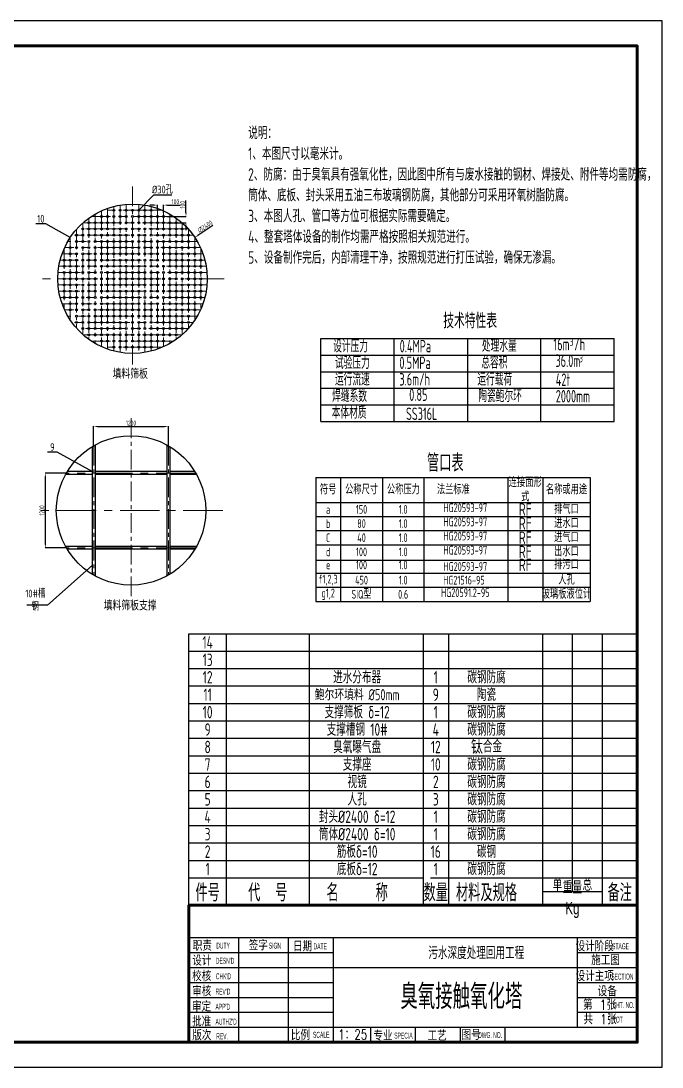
# Model space of a CAD drawing. Header units: millimetres. Extents: x -698490 to -638799, y 1500932 to 3009043.
# Drawn here: x -649098 to -638799, y 1500932 to 1517732 of the extents above; entities that cross this region are included whole.
import ezdxf
from ezdxf.enums import TextEntityAlignment as Align

# ---------------------------------------------------------------- set-up
doc = ezdxf.new("R2010")
doc.units = ezdxf.units.MM
doc.header["$LTSCALE"] = 100
doc.header["$MEASUREMENT"] = 0
doc.linetypes.add('CENTER', pattern=[50.8, 31.75, -6.35, 6.35, -6.35])
doc.layers.get('0').update_dxf_attribs({"linetype": 'CONTINUOUS'})
doc.layers.get('DEFPOINTS').update_dxf_attribs({"linetype": 'CONTINUOUS'})
for name, color, linetype in [('025', 1, 'CONTINUOUS'), ('柱', 2, 'CONTINUOUS'), ('标高', 2, 'CONTINUOUS')]:
    doc.layers.add(name, color=color, linetype=linetype)
for name, color, linetype, lineweight in [('中心线虚线', 1, 'CENTER', 13), ('图框线层', 1, 'CONTINUOUS', 60), ('标注', 3, 'CONTINUOUS', 15), ('设备', 4, 'CONTINUOUS', 25)]:
    doc.layers.add(name, color=color, linetype=linetype, lineweight=lineweight)
doc.styles.add('_HZTXT', font='txt.shx', dxfattribs={"width": 0.8, "bigfont": 'hztxt.shx'})
doc.styles.add('hz', font='simplex', dxfattribs={"width": 0.7, "bigfont": 'hztxt'})
doc.styles.add('SEDIN', font='SEDIN1.SHX', dxfattribs={"width": 0.67, "bigfont": 'SEDIN.SHX'})
doc.styles.get("Standard").update_dxf_attribs({"font": 'tssdeng.shx', "width": 0.7, "bigfont": 'hztxt.shx'})
doc.styles.add('图签字', font='txt.shx', dxfattribs={"width": 0.75, "bigfont": 'hztxt.shx'})
doc.styles.add('图纸标注', font='tssdeng.shx', dxfattribs={"width": 0.7, "height": 300, "bigfont": 'hztxt.shx'})
doc.styles.add('尺寸标注', font='Tssdeng.shx', dxfattribs={"width": 0.7, "bigfont": 'hztxt.shx'})
doc.styles.add('工程字', font='gbenor.shx', dxfattribs={"height": 8, "bigfont": 'gbcbig.shx'})
doc.dimstyles.new('ISO-100', dxfattribs={"dimtxt": 80, "dimasz": 60, "dimexe": 5, "dimexo": 5, "dimgap": 15, "dimtad": 1, "dimdec": 0, "dimzin": 0, "dimdsep": 46, "dimtxsty": 'Standard', "dimcen": 0, "dimadec": 0, "dimazin": 0, "dimtfac": 1, "dimtdec": 0, "dimtofl": 0, "dimtmove": 0, "dimatfit": 3, "dimfxl": 0, "dimtolj": 1, "dimtzin": 0, "dimarcsym": 0})

# ---------------------------------------------------------------- blocks, each defined once
blk = doc.blocks.new('*D82')
at = {"layer": 'DEFPOINTS', "color": 0}
for p in [(-646730, 1511218), (-647930, 1510910), (-646730, 1510910)]:
    blk.add_point(p, dxfattribs=at)
at = {"layer": '标注', "color": 0, "lineweight": -2, "ltscale": 0.5}
for p, q in [((-647930, 1510915), (-647930, 1511223)), ((-647870, 1511218), (-646790, 1511218)), ((-646730, 1510915), (-646730, 1511223))]:
    blk.add_line(p, q, dxfattribs=at)
at = {"layer": '标注', "color": 0}
for points in [[(-647870, 1511228), (-647870, 1511208), (-647930, 1511218)], [(-646790, 1511208), (-646790, 1511228), (-646730, 1511218)]]:
    blk.add_solid(points, dxfattribs=at)
at = {"layer": '标注', "color": 0, "ltscale": 0.5, "insert": (-647330, 1511273), "char_height": 80, "attachment_point": 5}
blk.add_mtext('\\A1;1200', dxfattribs=at)
blk = doc.blocks.new('*D83')
at = {"layer": 'DEFPOINTS', "color": 0}
for p in [(-648706, 1510470), (-648369, 1510470), (-648369, 1509270)]:
    blk.add_point(p, dxfattribs=at)
at = {"layer": '标注', "color": 0, "lineweight": -2, "ltscale": 0.5}
for p, q in [((-648374, 1510470), (-648711, 1510470)), ((-648706, 1509330), (-648706, 1510410)), ((-648374, 1509270), (-648711, 1509270))]:
    blk.add_line(p, q, dxfattribs=at)
at = {"layer": '标注', "color": 0}
for points in [[(-648696, 1510410), (-648716, 1510410), (-648706, 1510470)], [(-648716, 1509330), (-648696, 1509330), (-648706, 1509270)]]:
    blk.add_solid(points, dxfattribs=at)
at = {"layer": '标注', "color": 0, "ltscale": 0.5, "insert": (-648761, 1509870), "char_height": 80, "attachment_point": 5, "rotation": 90}
blk.add_mtext('\\A1;1200', dxfattribs=at)
blk = doc.blocks.new('*D84')
at = {"layer": 'DEFPOINTS', "color": 0}
for p in [(-646306, 1514255), (-648306, 1512928)]:
    blk.add_point(p, dxfattribs=at)
at = {"layer": '标注', "color": 0, "lineweight": -2, "ltscale": 0.5}
blk.add_line((-646014, 1514448), (-646256, 1514288), dxfattribs=at)
at = {"layer": '标注', "color": 0}
blk.add_solid([(-646261, 1514296), (-646250, 1514279), (-646306, 1514255)], dxfattribs=at)
at = {"layer": '标注', "color": 0, "ltscale": 0.5, "insert": (-646140, 1514430), "char_height": 80, "attachment_point": 5, "rotation": 33.5573}
blk.add_mtext('\\A1;∅2400', dxfattribs=at)
blk = doc.blocks.new('*D106')
at = {"layer": 'DEFPOINTS', "color": 0}
for p in [(-646906, 1514691), (-646806, 1514774), (-646806, 1514650)]:
    blk.add_point(p, dxfattribs=at)
at = {"layer": '标注', "color": 0, "lineweight": -2, "ltscale": 0.5}
for p, q in [((-646966, 1514774), (-647026, 1514774)), ((-646906, 1514696), (-646906, 1514779)), ((-646806, 1514655), (-646806, 1514779)), ((-646746, 1514774), (-646548, 1514774))]:
    blk.add_line(p, q, dxfattribs=at)
at = {"layer": '标注', "color": 0}
for points in [[(-646966, 1514764), (-646966, 1514784), (-646906, 1514774)], [(-646746, 1514784), (-646746, 1514764), (-646806, 1514774)]]:
    blk.add_solid(points, dxfattribs=at)
at = {"layer": '标注', "color": 0, "ltscale": 0.5, "insert": (-646617, 1514829), "char_height": 80, "attachment_point": 5}
blk.add_mtext('\\A1;100', dxfattribs=at)
blk = doc.blocks.new('*D107')
at = {"layer": 'DEFPOINTS', "color": 0}
for p in [(-646762, 1514591), (-646762, 1514491), (-646447, 1514491)]:
    blk.add_point(p, dxfattribs=at)
at = {"layer": '标注', "color": 0, "lineweight": -2, "ltscale": 0.5}
for p, q in [((-646447, 1514651), (-646447, 1514849)), ((-646757, 1514591), (-646442, 1514591)), ((-646757, 1514491), (-646442, 1514491)), ((-646447, 1514431), (-646447, 1514371))]:
    blk.add_line(p, q, dxfattribs=at)
at = {"layer": '标注', "color": 0}
for points in [[(-646457, 1514651), (-646437, 1514651), (-646447, 1514591)], [(-646437, 1514431), (-646457, 1514431), (-646447, 1514491)]]:
    blk.add_solid(points, dxfattribs=at)
at = {"layer": '标注', "color": 0, "ltscale": 0.5, "insert": (-646502, 1514780), "char_height": 80, "attachment_point": 5, "rotation": 90}
blk.add_mtext('\\A1;100', dxfattribs=at)

msp = doc.modelspace()

# ---------------------------------------------------------------- linework, layer by layer
for p, q in [((-647205.9, 1514691.2), (-646967.5, 1514935.4)), ((-648305.9, 1514254.5), (-648699.8, 1514474.7)), ((-647952.8, 1510493.5), (-648515.3, 1510807.7)), ((-647952.8, 1508984.3), (-648669.1, 1508351)), ((-646399.2, 1503011.8), (-639199.2, 1503011.8)), ((-645599.3, 1501331.8), (-645599.3, 1503011.8)), ((-644799.3, 1501331.8), (-644799.3, 1503011.8)), ((-644079.2, 1501331.8), (-644079.2, 1503011.8)), ((-640159.2, 1501571.8), (-640159.2, 1503011.8)), ((-646399.2, 1502771.8), (-644079.2, 1502771.8)), ((-640159.2, 1502771.8), (-639199.2, 1502771.8)), ((-646399.2, 1502531.8), (-644079.2, 1502531.8)), ((-644079.2, 1502531.8), (-639199.2, 1502531.8)), ((-646399.2, 1502291.8), (-644079.2, 1502291.8)), ((-640159.2, 1502291.8), (-639199.2, 1502291.8)), ((-646399.2, 1502051.8), (-644079.2, 1502051.8)), ((-640159.2, 1502051.8), (-639199.2, 1502051.8)), ((-646399.2, 1501811.8), (-644079.2, 1501811.8)), ((-640159.2, 1501811.8), (-639199.2, 1501811.8)), ((-646399.2, 1501571.8), (-639199.2, 1501571.8)), ((-643479.2, 1501331.8), (-643479.2, 1501571.8)), ((-642759.2, 1501331.8), (-642759.2, 1501571.8)), ((-641319.2, 1501331.8), (-641319.2, 1501571.8))]:
    msp.add_line(p, q)
at = {"color": 1}
for p, q in [((-646674.2, 1514935.4), (-646967.5, 1514935.4)), ((-648699.8, 1514474.7), (-648857.6, 1514474.7)), ((-648515.3, 1510807.7), (-648673.1, 1510807.7)), ((-648669.1, 1508351), (-649001, 1508351))]:
    msp.add_line(p, q, dxfattribs=at)
at = {"color": 4, "lineweight": 30}
for p, q in [((-644279.4, 1511299.6), (-644279.4, 1512630.1)), ((-644279.4, 1512630.1), (-639569.7, 1512630.1)), ((-639569.7, 1511299.6), (-639569.7, 1512630.1)), ((-644279.4, 1511299.6), (-639569.7, 1511299.6)), ((-644363.5, 1510400.9), (-644363.5, 1508410.5)), ((-644363.5, 1510400.9), (-639953.8, 1510400.9)), ((-639953.8, 1510400.9), (-639953.8, 1508410.5)), ((-644363.5, 1508410.5), (-639953.8, 1508410.5)), ((-646399.2, 1507891.8), (-639199.2, 1507891.8)), ((-646399.2, 1507611.8), (-646399.2, 1507891.8)), ((-646399.2, 1507331.8), (-646399.2, 1507611.8)), ((-646399.2, 1507051.8), (-646399.2, 1507331.8)), ((-646399.2, 1506771.8), (-646399.2, 1507051.8)), ((-646399.2, 1506491.8), (-646399.2, 1506771.8)), ((-646399.2, 1506211.8), (-646399.2, 1506491.8)), ((-646399.2, 1505931.8), (-646399.2, 1506211.8)), ((-646399.2, 1505651.8), (-646399.2, 1505931.8)), ((-646399.2, 1505371.8), (-646399.2, 1505651.8)), ((-646399.2, 1505091.8), (-646399.2, 1505371.8)), ((-646399.2, 1504811.8), (-646399.2, 1505091.8)), ((-646399.2, 1504531.8), (-646399.2, 1504811.8)), ((-646399.2, 1504251.8), (-646399.2, 1504531.8)), ((-646399.2, 1503971.8), (-646399.2, 1504251.8)), ((-646399.2, 1503531.8), (-646399.2, 1503971.8))]:
    msp.add_line(p, q, dxfattribs=at)
at = {"linetype": 'Continuous'}
for p, q in [((-643963.5, 1510400.9), (-643963.5, 1508410.5)), ((-643290.8, 1510400.9), (-643290.8, 1508410.5)), ((-642625.6, 1510400.9), (-642625.6, 1508410.5)), ((-641279, 1510400.9), (-641279, 1508410.5)), ((-640716.5, 1510400.9), (-640716.5, 1508637.7)), ((-640716.5, 1510400.9), (-640716.5, 1508410.5)), ((-644363.5, 1510000.9), (-639953.8, 1510000.9)), ((-644363.5, 1509773.7), (-639953.8, 1509773.7)), ((-644363.5, 1509546.5), (-639953.8, 1509546.5)), ((-644363.5, 1509319.3), (-639953.8, 1509319.3)), ((-644363.5, 1509074.3), (-639953.8, 1509074.3)), ((-644363.5, 1508864.9), (-639953.8, 1508864.9)), ((-644363.5, 1508637.7), (-639953.8, 1508637.7)), ((-645799.2, 1507891.8), (-645799.2, 1503531.8)), ((-644467.3, 1507891.8), (-644467.3, 1503531.8)), ((-642638.6, 1507891.8), (-642638.6, 1503531.8)), ((-642230.2, 1507891.8), (-642230.2, 1503531.8)), ((-640719.2, 1507891.8), (-640719.2, 1503531.8)), ((-640239.2, 1503751.8), (-640239.2, 1507891.8)), ((-639759.2, 1507891.8), (-639759.2, 1503531.8)), ((-646399.2, 1507611.8), (-639199.2, 1507611.8)), ((-646399.2, 1507331.8), (-639199.2, 1507331.8)), ((-646399.2, 1507051.8), (-639199.2, 1507051.8)), ((-646399.2, 1506771.8), (-639199.2, 1506771.8)), ((-646399.2, 1506491.8), (-639199.2, 1506491.8)), ((-646399.2, 1506211.8), (-639199.2, 1506211.8)), ((-646399.2, 1505931.8), (-639199.2, 1505931.8)), ((-646399.2, 1505651.8), (-639199.2, 1505651.8)), ((-646399.2, 1505371.8), (-639199.2, 1505371.8)), ((-646399.2, 1505091.8), (-639199.2, 1505091.8)), ((-646399.2, 1504811.8), (-639199.2, 1504811.8)), ((-646399.2, 1504531.8), (-639199.2, 1504531.8)), ((-646399.2, 1504251.8), (-639199.2, 1504251.8)), ((-642638.6, 1504251.8), (-642230.2, 1504251.8)), ((-646399.2, 1503971.8), (-645799.2, 1503971.8)), ((-645799.2, 1503971.8), (-644399.2, 1503971.8)), ((-644399.2, 1503971.8), (-642638.6, 1503971.8)), ((-642519.2, 1503971.8), (-640719.2, 1503971.8)), ((-640719.2, 1503971.8), (-640239.2, 1503971.8)), ((-640239.2, 1503971.8), (-639759.2, 1503971.8)), ((-639759.2, 1503971.8), (-639199.2, 1503971.8)), ((-640719.2, 1503751.8), (-639759.2, 1503751.8))]:
    msp.add_line(p, q, dxfattribs=at)
msp.add_lwpolyline([(-662559.2, 1500931.8), (-638799.2, 1500931.8), (-638799.2, 1517731.8), (-662559.2, 1517731.8)], close=True)
at = {"layer": '025', "color": 7}
for p, q in [((-643101.9, 1511299.6), (-643101.9, 1512630.1)), ((-641924.5, 1512630.1), (-641924.5, 1511299.6)), ((-640747.1, 1511299.6), (-640747.1, 1512630.1)), ((-644279.4, 1512364), (-639569.7, 1512364)), ((-644279.4, 1512097.9), (-639569.7, 1512097.9)), ((-644279.4, 1511831.8), (-639569.7, 1511831.8)), ((-644279.4, 1511565.7), (-639569.7, 1511565.7))]:
    msp.add_line(p, q, dxfattribs=at)
at = {"layer": '中心线虚线', "ltscale": 0.1}
for p, q in [((-647305.9, 1515072.2), (-647305.9, 1512140.5)), ((-647705.9, 1514722.6), (-647705.9, 1512459.8)), ((-647605.9, 1514753.1), (-647605.9, 1512429.3)), ((-647505.9, 1514774.4), (-647505.9, 1512408)), ((-647405.9, 1514787), (-647405.9, 1512395.4)), ((-647205.9, 1514787), (-647205.9, 1512395.4)), ((-647105.9, 1514774.4), (-647105.9, 1512408)), ((-647005.9, 1514753.1), (-647005.9, 1512429.3)), ((-646905.9, 1514722.6), (-646905.9, 1512459.8)), ((-648005.9, 1514565.9), (-648005.9, 1512616.5)), ((-647905.9, 1514630.4), (-647905.9, 1512552)), ((-647805.9, 1514682.1), (-647805.9, 1512500.3)), ((-646805.9, 1514682.1), (-646805.9, 1512500.3)), ((-646705.9, 1514630.4), (-646705.9, 1512552)), ((-646605.9, 1514565.9), (-646605.9, 1512616.5)), ((-648205.9, 1514384.9), (-648205.9, 1512797.5)), ((-648105.9, 1514485.6), (-648105.9, 1512696.8)), ((-646505.9, 1514485.6), (-646505.9, 1512696.8)), ((-646405.9, 1514384.9), (-646405.9, 1512797.5)), ((-648305.9, 1514254.5), (-648305.9, 1512927.9)), ((-646305.9, 1514254.5), (-646305.9, 1512927.9)), ((-648405.9, 1514070.8), (-648405.9, 1513111.6)), ((-646205.9, 1514070.8), (-646205.9, 1513111.6)), ((-647329.8, 1511351.4), (-647329.8, 1508419.8)), ((-647929.8, 1510909.7), (-647929.8, 1508831.2)), ((-646729.8, 1510909.7), (-646729.8, 1508831.2))]:
    msp.add_line(p, q, dxfattribs=at)
at = {"layer": '中心线虚线', "ltscale": 0.2}
for p, q in [((-646826.3, 1514691.2), (-647785.4, 1514691.2)), ((-646642.5, 1514591.2), (-647969.2, 1514591.2)), ((-646411.4, 1514391.2), (-648200.3, 1514391.2)), ((-646512.1, 1514491.2), (-648099.6, 1514491.2)), ((-646266.6, 1514191.2), (-648345.1, 1514191.2)), ((-646331.2, 1514291.2), (-648280.5, 1514291.2)), ((-646215, 1514091.2), (-648396.7, 1514091.2)), ((-646144, 1513891.2), (-648467.8, 1513891.2)), ((-646174.5, 1513991.2), (-648437.2, 1513991.2)), ((-646110, 1513691.2), (-648501.7, 1513691.2)), ((-646122.6, 1513791.2), (-648489.1, 1513791.2)), ((-645831.5, 1513591.2), (-648822.7, 1513591.2)), ((-646110, 1513491.2), (-648501.7, 1513491.2)), ((-646122.6, 1513391.2), (-648489.1, 1513391.2)), ((-646144, 1513291.2), (-648467.8, 1513291.2)), ((-646174.5, 1513191.2), (-648437.2, 1513191.2)), ((-646215, 1513091.2), (-648396.7, 1513091.2)), ((-646266.6, 1512991.2), (-648345.1, 1512991.2)), ((-646331.2, 1512891.2), (-648280.5, 1512891.2)), ((-646411.4, 1512791.2), (-648200.3, 1512791.2)), ((-646512.1, 1512691.2), (-648099.6, 1512691.2)), ((-646642.5, 1512591.2), (-647969.2, 1512591.2)), ((-646826.3, 1512491.2), (-647785.4, 1512491.2)), ((-646290.6, 1510470.5), (-648369.1, 1510470.5)), ((-645855.5, 1509870.5), (-648846.6, 1509870.5)), ((-646290.6, 1509270.5), (-648369.1, 1509270.5))]:
    msp.add_line(p, q, dxfattribs=at)
at = {"layer": '图框线层'}
msp.add_lwpolyline([(-661559.2, 1501331.8), (-639199.2, 1501331.8), (-639199.2, 1517331.8), (-661559.2, 1517331.8)], close=True, dxfattribs=at)
msp.add_lwpolyline([(-639199.2, 1503531.8), (-639199.2, 1501331.8), (-646399.2, 1501331.8), (-646399.2, 1503531.8), (-639199.2, 1503531.8)], dxfattribs=at)
at = {"layer": '柱'}
msp.add_line((-642039.2, 1501331.8), (-642039.2, 1501571.8), dxfattribs=at)
at = {"layer": '设备'}
for p, q in [((-647952.8, 1510896.1), (-647952.8, 1508844.9)), ((-647906.8, 1510922.7), (-647906.8, 1508818.3)), ((-646752.8, 1510922.7), (-646752.8, 1508818.3)), ((-646706.8, 1510896.1), (-646706.8, 1508844.9)), ((-647952.8, 1510493.5), (-648355.5, 1510493.5)), ((-646752.8, 1510493.5), (-647906.8, 1510493.5)), ((-646304.2, 1510493.5), (-646706.8, 1510493.5)), ((-647952.8, 1510447.5), (-648382, 1510447.5)), ((-646752.8, 1510447.5), (-647906.8, 1510447.5)), ((-646277.7, 1510447.5), (-646706.8, 1510447.5)), ((-647952.8, 1509293.5), (-648382, 1509293.5)), ((-647952.8, 1509247.5), (-648355.5, 1509247.5)), ((-646752.8, 1509293.5), (-647906.8, 1509293.5)), ((-646752.8, 1509247.5), (-647906.8, 1509247.5)), ((-646277.7, 1509293.5), (-646706.8, 1509293.5)), ((-646304.2, 1509247.5), (-646706.8, 1509247.5))]:
    msp.add_line(p, q, dxfattribs=at)
for centre in [(-647305.9, 1513591.2), (-647329.8, 1509870.5)]:
    msp.add_circle(centre, 1200, dxfattribs=at)
at = {"layer": '设备', "ltscale": 0.5}
for centre in [(-647605.9, 1514691.2), (-647505.9, 1514691.2), (-647405.9, 1514691.2), (-647305.9, 1514691.2), (-647205.9, 1514691.2), (-647105.9, 1514691.2), (-647005.9, 1514691.2), (-647805.9, 1514591.2), (-647705.9, 1514591.2), (-647605.9, 1514591.2), (-647505.9, 1514591.2), (-647405.9, 1514591.2), (-647305.9, 1514591.2), (-647205.9, 1514591.2), (-647105.9, 1514591.2), (-647005.9, 1514591.2), (-646905.9, 1514591.2), (-646805.9, 1514591.2), (-648105.9, 1514391.2), (-648005.9, 1514491.2), (-648005.9, 1514391.2), (-647905.9, 1514491.2), (-647905.9, 1514391.2), (-647805.9, 1514491.2), (-647805.9, 1514391.2), (-647705.9, 1514491.2), (-647705.9, 1514391.2), (-647605.9, 1514491.2), (-647605.9, 1514391.2), (-647505.9, 1514491.2), (-647505.9, 1514391.2), (-647405.9, 1514491.2), (-647405.9, 1514391.2), (-647305.9, 1514491.2), (-647305.9, 1514391.2), (-647205.9, 1514491.2), (-647205.9, 1514391.2), (-647105.9, 1514491.2), (-647105.9, 1514391.2), (-647005.9, 1514491.2), (-647005.9, 1514391.2), (-646905.9, 1514491.2), (-646905.9, 1514391.2), (-646805.9, 1514491.2), (-646805.9, 1514391.2), (-646705.9, 1514491.2), (-646705.9, 1514391.2), (-646605.9, 1514491.2), (-646605.9, 1514391.2), (-646505.9, 1514391.2), (-648205.9, 1514291.2), (-648205.9, 1514191.2), (-648105.9, 1514291.2), (-648105.9, 1514191.2), (-648005.9, 1514291.2), (-648005.9, 1514191.2), (-647905.9, 1514291.2), (-647905.9, 1514191.2), (-647805.9, 1514291.2), (-647805.9, 1514191.2), (-647705.9, 1514291.2), (-647705.9, 1514191.2), (-647605.9, 1514291.2), (-647605.9, 1514191.2), (-647505.9, 1514291.2), (-647505.9, 1514191.2), (-647405.9, 1514291.2), (-647405.9, 1514191.2), (-647305.9, 1514291.2), (-647305.9, 1514191.2), (-647205.9, 1514291.2), (-647205.9, 1514191.2), (-647105.9, 1514291.2), (-647105.9, 1514191.2), (-647005.9, 1514291.2), (-647005.9, 1514191.2), (-646905.9, 1514291.2), (-646905.9, 1514191.2), (-646805.9, 1514291.2), (-646805.9, 1514191.2), (-646705.9, 1514291.2), (-646705.9, 1514191.2), (-646605.9, 1514291.2), (-646605.9, 1514191.2), (-646505.9, 1514291.2), (-646505.9, 1514191.2), (-646405.9, 1514291.2), (-646405.9, 1514191.2), (-648305.9, 1514091.2), (-648205.9, 1514091.2), (-648105.9, 1514091.2), (-648005.9, 1514091.2), (-647905.9, 1514091.2), (-647805.9, 1514091.2), (-647705.9, 1514091.2), (-647605.9, 1514091.2), (-647505.9, 1514091.2), (-647405.9, 1514091.2), (-647305.9, 1514091.2), (-647205.9, 1514091.2), (-647105.9, 1514091.2), (-647005.9, 1514091.2), (-646905.9, 1514091.2), (-646805.9, 1514091.2), (-646705.9, 1514091.2), (-646605.9, 1514091.2), (-646505.9, 1514091.2), (-646405.9, 1514091.2), (-646305.9, 1514091.2), (-648405.9, 1513891.2), (-648305.9, 1513991.2), (-648305.9, 1513891.2), (-648205.9, 1513991.2), (-648205.9, 1513891.2), (-648105.9, 1513991.2), (-648105.9, 1513891.2), (-648005.9, 1513991.2), (-648005.9, 1513891.2), (-647905.9, 1513991.2), (-647905.9, 1513891.2), (-647805.9, 1513991.2), (-647805.9, 1513891.2), (-647705.9, 1513991.2), (-647705.9, 1513891.2), (-647605.9, 1513991.2), (-647605.9, 1513891.2), (-647505.9, 1513991.2), (-647505.9, 1513891.2), (-647405.9, 1513991.2), (-647405.9, 1513891.2), (-647305.9, 1513991.2), (-647305.9, 1513891.2), (-647205.9, 1513991.2), (-647205.9, 1513891.2), (-647105.9, 1513991.2), (-647105.9, 1513891.2), (-647005.9, 1513991.2), (-647005.9, 1513891.2), (-646905.9, 1513991.2), (-646905.9, 1513891.2), (-646805.9, 1513991.2), (-646805.9, 1513891.2), (-646705.9, 1513991.2), (-646705.9, 1513891.2), (-646605.9, 1513991.2), (-646605.9, 1513891.2), (-646505.9, 1513991.2), (-646505.9, 1513891.2), (-646405.9, 1513991.2), (-646405.9, 1513891.2), (-646305.9, 1513991.2), (-646305.9, 1513891.2), (-646205.9, 1513891.2), (-648405.9, 1513791.2), (-648405.9, 1513691.2), (-648305.9, 1513791.2), (-648305.9, 1513691.2), (-648205.9, 1513791.2), (-648205.9, 1513691.2), (-648105.9, 1513791.2), (-648105.9, 1513691.2), (-648005.9, 1513791.2), (-648005.9, 1513691.2), (-647905.9, 1513791.2), (-647905.9, 1513691.2), (-647805.9, 1513791.2), (-647805.9, 1513691.2), (-647705.9, 1513791.2), (-647705.9, 1513691.2), (-647605.9, 1513791.2), (-647605.9, 1513691.2), (-647505.9, 1513791.2), (-647505.9, 1513691.2), (-647405.9, 1513791.2), (-647405.9, 1513691.2), (-647305.9, 1513791.2), (-647305.9, 1513691.2), (-647205.9, 1513791.2), (-647205.9, 1513691.2), (-647105.9, 1513791.2), (-647105.9, 1513691.2), (-647005.9, 1513791.2), (-647005.9, 1513691.2), (-646905.9, 1513791.2), (-646905.9, 1513691.2), (-646805.9, 1513791.2), (-646805.9, 1513691.2), (-646705.9, 1513791.2), (-646705.9, 1513691.2), (-646605.9, 1513791.2), (-646605.9, 1513691.2), (-646505.9, 1513791.2), (-646505.9, 1513691.2), (-646405.9, 1513791.2), (-646405.9, 1513691.2), (-646305.9, 1513791.2), (-646305.9, 1513691.2), (-646205.9, 1513791.2), (-646205.9, 1513691.2), (-648405.9, 1513591.2), (-648405.9, 1513591.2), (-648305.9, 1513591.2), (-648305.9, 1513591.2), (-648205.9, 1513591.2), (-648205.9, 1513591.2), (-648105.9, 1513591.2), (-648105.9, 1513591.2), (-648005.9, 1513591.2), (-648005.9, 1513591.2), (-647905.9, 1513591.2), (-647905.9, 1513591.2), (-647805.9, 1513591.2), (-647805.9, 1513591.2), (-647705.9, 1513591.2), (-647705.9, 1513591.2), (-647605.9, 1513591.2), (-647605.9, 1513591.2), (-647505.9, 1513591.2), (-647505.9, 1513591.2), (-647405.9, 1513591.2), (-647405.9, 1513591.2), (-647305.9, 1513591.2), (-647305.9, 1513591.2), (-647205.9, 1513591.2), (-647205.9, 1513591.2), (-647105.9, 1513591.2), (-647105.9, 1513591.2), (-647005.9, 1513591.2), (-647005.9, 1513591.2), (-646905.9, 1513591.2), (-646905.9, 1513591.2), (-646805.9, 1513591.2), (-646805.9, 1513591.2), (-646705.9, 1513591.2), (-646705.9, 1513591.2), (-646605.9, 1513591.2), (-646605.9, 1513591.2), (-646505.9, 1513591.2), (-646505.9, 1513591.2), (-646405.9, 1513591.2), (-646405.9, 1513591.2), (-646305.9, 1513591.2), (-646305.9, 1513591.2), (-646205.9, 1513591.2), (-646205.9, 1513591.2), (-648405.9, 1513491.2), (-648405.9, 1513391.2), (-648305.9, 1513491.2), (-648305.9, 1513391.2), (-648205.9, 1513491.2), (-648205.9, 1513391.2), (-648105.9, 1513491.2), (-648105.9, 1513391.2), (-648005.9, 1513491.2), (-648005.9, 1513391.2), (-647905.9, 1513491.2), (-647905.9, 1513391.2), (-647805.9, 1513491.2), (-647805.9, 1513391.2), (-647705.9, 1513491.2), (-647705.9, 1513391.2), (-647605.9, 1513491.2), (-647605.9, 1513391.2), (-647505.9, 1513491.2), (-647505.9, 1513391.2), (-647405.9, 1513491.2), (-647405.9, 1513391.2), (-647305.9, 1513491.2), (-647305.9, 1513391.2), (-647205.9, 1513491.2), (-647205.9, 1513391.2), (-647105.9, 1513491.2), (-647105.9, 1513391.2), (-647005.9, 1513491.2), (-647005.9, 1513391.2), (-646905.9, 1513491.2), (-646905.9, 1513391.2), (-646805.9, 1513491.2), (-646805.9, 1513391.2), (-646705.9, 1513491.2), (-646705.9, 1513391.2), (-646605.9, 1513491.2), (-646605.9, 1513391.2), (-646505.9, 1513491.2), (-646505.9, 1513391.2), (-646405.9, 1513491.2), (-646405.9, 1513391.2), (-646305.9, 1513491.2), (-646305.9, 1513391.2), (-646205.9, 1513491.2), (-646205.9, 1513391.2), (-648405.9, 1513291.2), (-648305.9, 1513291.2), (-648305.9, 1513191.2), (-648205.9, 1513291.2), (-648205.9, 1513191.2), (-648105.9, 1513291.2), (-648105.9, 1513191.2), (-648005.9, 1513291.2), (-648005.9, 1513191.2), (-647905.9, 1513291.2), (-647905.9, 1513191.2), (-647805.9, 1513291.2), (-647805.9, 1513191.2), (-647705.9, 1513291.2), (-647705.9, 1513191.2), (-647605.9, 1513291.2), (-647605.9, 1513191.2), (-647505.9, 1513291.2), (-647505.9, 1513191.2), (-647405.9, 1513291.2), (-647405.9, 1513191.2), (-647305.9, 1513291.2), (-647305.9, 1513191.2), (-647205.9, 1513291.2), (-647205.9, 1513191.2), (-647105.9, 1513291.2), (-647105.9, 1513191.2), (-647005.9, 1513291.2), (-647005.9, 1513191.2), (-646905.9, 1513291.2), (-646905.9, 1513191.2), (-646805.9, 1513291.2), (-646805.9, 1513191.2), (-646705.9, 1513291.2), (-646705.9, 1513191.2), (-646605.9, 1513291.2), (-646605.9, 1513191.2), (-646505.9, 1513291.2), (-646505.9, 1513191.2), (-646405.9, 1513291.2), (-646405.9, 1513191.2), (-646305.9, 1513291.2), (-646305.9, 1513191.2), (-646205.9, 1513291.2), (-648305.9, 1513091.2), (-648205.9, 1513091.2), (-648105.9, 1513091.2), (-648005.9, 1513091.2), (-647905.9, 1513091.2), (-647805.9, 1513091.2), (-647705.9, 1513091.2), (-647605.9, 1513091.2), (-647505.9, 1513091.2), (-647405.9, 1513091.2), (-647305.9, 1513091.2), (-647205.9, 1513091.2), (-647105.9, 1513091.2), (-647005.9, 1513091.2), (-646905.9, 1513091.2), (-646805.9, 1513091.2), (-646705.9, 1513091.2), (-646605.9, 1513091.2), (-646505.9, 1513091.2), (-646405.9, 1513091.2), (-646305.9, 1513091.2), (-648205.9, 1512991.2), (-648205.9, 1512891.2), (-648105.9, 1512991.2), (-648105.9, 1512891.2), (-648005.9, 1512991.2), (-648005.9, 1512891.2), (-647905.9, 1512991.2), (-647905.9, 1512891.2), (-647805.9, 1512991.2), (-647805.9, 1512891.2), (-647705.9, 1512991.2), (-647705.9, 1512891.2), (-647605.9, 1512991.2), (-647605.9, 1512891.2), (-647505.9, 1512991.2), (-647505.9, 1512891.2), (-647405.9, 1512991.2), (-647405.9, 1512891.2), (-647305.9, 1512991.2), (-647305.9, 1512891.2), (-647205.9, 1512991.2), (-647205.9, 1512891.2), (-647105.9, 1512991.2), (-647105.9, 1512891.2), (-647005.9, 1512991.2), (-647005.9, 1512891.2), (-646905.9, 1512991.2), (-646905.9, 1512891.2), (-646805.9, 1512991.2), (-646805.9, 1512891.2), (-646705.9, 1512991.2), (-646705.9, 1512891.2), (-646605.9, 1512991.2), (-646605.9, 1512891.2), (-646505.9, 1512991.2), (-646505.9, 1512891.2), (-646405.9, 1512991.2), (-646405.9, 1512891.2), (-648105.9, 1512791.2), (-648005.9, 1512791.2), (-648005.9, 1512691.2), (-647905.9, 1512791.2), (-647905.9, 1512691.2), (-647805.9, 1512791.2), (-647805.9, 1512691.2), (-647705.9, 1512791.2), (-647705.9, 1512691.2), (-647605.9, 1512791.2), (-647605.9, 1512691.2), (-647505.9, 1512791.2), (-647505.9, 1512691.2), (-647405.9, 1512791.2), (-647405.9, 1512691.2), (-647305.9, 1512791.2), (-647305.9, 1512691.2), (-647205.9, 1512791.2), (-647205.9, 1512691.2), (-647105.9, 1512791.2), (-647105.9, 1512691.2), (-647005.9, 1512791.2), (-647005.9, 1512691.2), (-646905.9, 1512791.2), (-646905.9, 1512691.2), (-646805.9, 1512791.2), (-646805.9, 1512691.2), (-646705.9, 1512791.2), (-646705.9, 1512691.2), (-646605.9, 1512791.2), (-646605.9, 1512691.2), (-646505.9, 1512791.2), (-647805.9, 1512591.2), (-647705.9, 1512591.2), (-647605.9, 1512591.2), (-647605.9, 1512491.2), (-647505.9, 1512591.2), (-647505.9, 1512491.2), (-647405.9, 1512591.2), (-647405.9, 1512491.2), (-647305.9, 1512591.2), (-647305.9, 1512491.2), (-647205.9, 1512591.2), (-647205.9, 1512491.2), (-647105.9, 1512591.2), (-647105.9, 1512491.2), (-647005.9, 1512591.2), (-647005.9, 1512491.2), (-646905.9, 1512591.2), (-646805.9, 1512591.2)]:
    msp.add_circle(centre, 15, dxfattribs=at)

# ---------------------------------------------------------------- texts
at = {"attachment_point": 5, "style": '尺寸标注'}
for s, insert, char_height, width in [('%%C30孔', (-646824, 1515022.2), 125, 375), ('10', (-648777.7, 1514554.6), 125, 375), ('填料筛板', (-647342.7, 1512060.1), 150, 1304.847), ('9', (-648593.2, 1510887.7), 125, 375), ('管口表', (-642281.8, 1510633.9), 280, 1800), ('符号', (-644163.5, 1510200.9), 140, 400), ('公称尺寸', (-643627.2, 1510200.9), 140, 672.679), ('公称压力', (-642954.5, 1510200.9), 140, 672.679), ('法兰标准', (-642151.8, 1510200.9), 140, 947.574), ('连接面形式', (-640997.8, 1510200.9), 140, 562.553), ('名称或用途', (-640335.1, 1510200.9), 140, 762.72), ('HG20593-97', (-641959.6, 1509913.7), 140, 665.189), ('RF', (-640997.8, 1509887.3), 200, 562.553), ('a', (-644163.5, 1509887.3), 140, 400), ('150', (-643627.2, 1509887.3), 140, 672.679), ('1.0', (-642958.2, 1509887.3), 140, 665.189), ('排气口', (-640335.1, 1509887.3), 140, 762.72), ('b', (-644163.5, 1509660.1), 140, 400), ('80', (-643627.2, 1509660.1), 140, 672.679), ('1.0', (-642958.2, 1509660.1), 140, 665.189), ('HG20593-97', (-641959.6, 1509686.5), 140, 665.189), ('RF', (-640997.8, 1509660.1), 200, 562.553), ('进水口', (-640335.1, 1509660.1), 140, 762.72), ('C', (-644163.5, 1509432.9), 140, 400), ('40', (-643627.2, 1509432.9), 140, 672.679), ('1.0', (-642958.2, 1509432.9), 140, 665.189), ('HG20593-97', (-641959.6, 1509459.3), 140, 665.189), ('RF', (-640997.8, 1509432.9), 200, 562.553), ('进气口', (-640335.1, 1509432.9), 140, 762.72), ('d', (-644163.5, 1509205.7), 140, 400), ('100', (-643627.2, 1509205.7), 140, 672.679), ('1.0', (-642958.2, 1509205.7), 140, 665.189), ('HG20593-97', (-641959.6, 1509232.1), 140, 665.189), ('RF', (-640997.8, 1509205.7), 200, 562.553), ('出水口', (-640335.1, 1509205.7), 140, 762.72), ('e', (-644163.5, 1508996.3), 140, 400), ('100', (-643627.2, 1508996.3), 140, 672.679), ('1.0', (-642958.2, 1508996.3), 140, 665.189), ('HG20593-97', (-641959.6, 1508970.2), 140, 665.189), ('RF', (-640997.8, 1508996.3), 200, 562.553), ('排污口', (-640335.1, 1508996.3), 140, 762.72), ('f1,2,3', (-644163.5, 1508751.3), 140, 400), ('450', (-643627.2, 1508751.3), 140, 672.679), ('1.0', (-642958.2, 1508751.3), 140, 665.189), ('HG21516-95', (-641981.8, 1508751.3), 140, 665.189), ('人孔', (-640335.1, 1508751.3), 140, 762.72), ('10#槽钢', (-648866.8, 1508431), 125, 375), ('g1,2', (-644163.5, 1508524.1), 140, 400), ('SIQ型', (-643627.2, 1508524.1), 140, 672.679), ('0.6', (-642958.2, 1508524.1), 140, 665.189), ('HG20591.2-95', (-641959.6, 1508550.5), 140, 665.189), ('玻璃板液位计', (-640335.1, 1508524.1), 140, 762.72), ('填料筛板支撑', (-647342.7, 1508339.9), 150, 1304.847), ('14', (-646099.2, 1507751.8), 200, 600), ('13', (-646099.2, 1507471.8), 200, 600), ('进水分布器', (-643697.4, 1507191.8), 200, 1539.63), ('碳钢防腐', (-641619.2, 1507191.8), 200, 1800), ('12', (-646099.2, 1507191.8), 200, 600), ('1', (-642434.4, 1507191.8), 200, 408.402), ('11', (-646099.2, 1506911.8), 200, 600), ('鲍尔环填料 %%C50mm', (-643697.4, 1506911.8), 180, 1539.63), ('9', (-642434.4, 1506911.8), 200, 408.402), ('陶瓷', (-641619.2, 1506911.8), 200, 1800), ('10', (-646099.2, 1506631.8), 200, 600), ('支撑筛板 {\\W0.7;δ=12}', (-643697.4, 1506631.8), 200, 1539.63), ('1', (-642434.4, 1506631.8), 200, 408.402), ('碳钢防腐', (-641619.2, 1506631.8), 200, 1800), ('支撑槽钢 10#', (-643697.4, 1506351.8), 200, 1539.63), ('碳钢防腐', (-641619.2, 1506351.8), 200, 1800), ('9', (-646099.2, 1506351.8), 200, 600), ('4', (-642434.4, 1506351.8), 200, 408.402), ('8', (-646099.2, 1506071.8), 200, 600), ('臭氧曝气盘', (-643697.4, 1506071.8), 200, 1539.63), ('12', (-642434.4, 1506071.8), 200, 408.402), ('{\\fSimSun|b0|i0|c134|p2;钛}合金', (-641619.2, 1506071.8), 200, 1800), ('7', (-646099.2, 1505791.8), 200, 600), ('支撑座', (-643697.4, 1505791.8), 200, 1539.63), ('10', (-642434.4, 1505791.8), 200, 408.402), ('碳钢防腐', (-641619.2, 1505791.8), 200, 1800), ('视镜', (-643697.4, 1505511.8), 200, 1539.63), ('碳钢防腐', (-641619.2, 1505511.8), 200, 1800), ('6', (-646099.2, 1505511.8), 200, 600), ('2', (-642434.4, 1505511.8), 200, 408.402), ('5', (-646099.2, 1505231.8), 200, 600), ('人孔', (-643697.4, 1505231.8), 200, 1539.63), ('3', (-642434.4, 1505231.8), 200, 408.402), ('碳钢防腐', (-641619.2, 1505231.8), 200, 1800), ('4', (-646099.2, 1504951.8), 200, 600), ('封头%%C2400 {\\W0.7;δ=12}', (-643697.4, 1504951.8), 200, 1539.63), ('1', (-642434.4, 1504951.8), 200, 408.402), ('碳钢防腐', (-641619.2, 1504951.8), 200, 1800), ('筒体%%C2400 {\\W0.7;δ=10}', (-643697.4, 1504671.8), 200, 1539.63), ('碳钢防腐', (-641619.2, 1504671.8), 200, 1800), ('3', (-646099.2, 1504671.8), 200, 600), ('1', (-642434.4, 1504671.8), 200, 408.402), ('2', (-646099.2, 1504391.8), 200, 600), ('筋板{\\W0.7;δ=10}', (-643697.4, 1504391.8), 200, 1419.6), ('16', (-642434.4, 1504391.8), 200, 408.402), ('碳钢', (-641619.2, 1504391.8), 200, 1800), ('1', (-646099.2, 1504111.8), 200, 600), ('底板δ=12', (-643697.4, 1504111.8), 200, 1539.63), ('1', (-642434.4, 1504111.8), 200, 408.402), ('碳钢防腐', (-641619.2, 1504111.8), 200, 1800), ('单', (-640479.2, 1503861.8), 200, 480), ('重量{\\Fmon|c0;Kg}', (-640239.2, 1503621.2), 200, 480), ('总', (-639999.2, 1503861.8), 200, 480), ('件号', (-646099.2, 1503732.1), 280, 600), ('代  号', (-645133.2, 1503732.1), 280, 1331.968), ('名     称', (-643697.4, 1503732.1), 280, 2001.774), ('数量', (-642434.4, 1503732.1), 280, 408.402), ('材料及规格', (-641619.2, 1503732.1), 280, 1800), ('备注', (-639479.2, 1503732.1), 280, 560)]:
    msp.add_mtext(s, dxfattribs=dict(at, insert=insert, char_height=char_height, width=width))
at = {"layer": '025', "color": 7, "style": '工程字'}
msp.add_text('技术特性表', height=240.15, dxfattribs=at).set_placement((-642314.6, 1512795.6))
at = {"layer": '025', "color": 7, "style": '工程字', "width": 0.7}
for s, height, p in [('设计压力', 200, (-644083.2, 1512408.6)), ('0.4MPa', 200, (-643014.5, 1512408.6)), ('处理水量', 200, (-641693.7, 1512417.2)), ('16m /h', 200, (-640543.7, 1512440.6)), ('3', 120, (-640284, 1512514.6)), ('试验压力', 200, (-644054.1, 1512142.6)), ('0.5MPa', 200, (-643018.9, 1512142.6)), ('总容积', 200, (-641702.9, 1512148.4)), ('36.0m ', 200, (-640511.9, 1512174.5)), ('3', 120, (-640132.6, 1512250.8)), ('运行流速', 200, (-644054.1, 1511876.5)), ('3.6m/h', 200, (-643018.9, 1511876.5)), ('运行载荷', 200, (-641766.7, 1511876.5)), ('42t', 200, (-640507.4, 1511870.9)), ('焊缝系数', 200, (-644098.9, 1511610.4)), ('0.85', 200, (-642861.3, 1511628.7)), ('陶瓷鲍尔环', 200, (-641751.6, 1511610.4)), ('2000mm', 200, (-640506.9, 1511604.8)), ('本体材质', 200, (-644106.5, 1511344.2)), ('SS316L', 200, (-642913.1, 1511323.3))]:
    msp.add_text(s, height=height, dxfattribs=at).set_placement(p)
at = {"layer": '柱', "linetype": 'Continuous'}
for s, style, width, p in [('职责', '_HZTXT', 0.8, (-646184.1, 1502891.5)), ('签字', '_HZTXT', 0.8, (-645284.4, 1502898.9)), ('日期', '_HZTXT', 0.8, (-644573.4, 1502880.4)), ('设计阶段', '图签字', 0.8, (-639881.8, 1502884.4)), ('设计', '_HZTXT', 0.8, (-646192, 1502652.5)), ('施工图', '_HZTXT', 0.8, (-639707.6, 1502660.6)), ('校核', '_HZTXT', 0.8, (-646194, 1502403.4)), ('设计主项', '_HZTXT', 0.8, (-639881.8, 1502404.4)), ('审核', '_HZTXT', 0.8, (-646193.8, 1502162.1)), ('设备', '_HZTXT', 0.8, (-639679.7, 1502159.3)), ('审定', '_HZTXT', 0.8, (-646195.3, 1501915.8)), ('批准', '_HZTXT', 0.8, (-646195.3, 1501675.8)), ('比例', '_HZTXT', 0.8, (-644608.4, 1501454.9)), ('1：25', '_HZTXT', 0.75, (-643768.4, 1501454.9)), ('专业', '_HZTXT', 0.8, (-643283.4, 1501446.9)), ('工艺', '_HZTXT', 0.8, (-642413.5, 1501446.9))]:
    msp.add_text(s, height=160, dxfattribs=dict(at, style=style, width=width)).set_placement(p, align=Align.MIDDLE)
at = {"layer": '柱', "color": 7, "style": 'SEDIN', "width": 0.5}
for s, p in [('DUTY', (-645959.9, 1502835.6)), ('SIGN', (-645116.7, 1502834.8)), ('DATE', (-644397.7, 1502821.7)), ('STAGE', (-639602.4, 1502824.3)), ("DESN'D", (-645966.8, 1502590.3)), ("CHK'D", (-645966.8, 1502341.9)), ('SECTION', (-639616.1, 1502337.7)), ("REV'D", (-645972.7, 1502097.3)), ("APP'D", (-645972.7, 1501852.6)), ('SHT. NO.', (-639591.5, 1501880.7)), ("AUTHZ'D", (-645972.7, 1501612.6)), ('TOT', (-639591.5, 1501646.1)), ('REV.', (-645960.8, 1501379.8)), ('SCALE', (-644406.2, 1501402.3)), ('SPECIA', (-643101, 1501389.8)), ('DWG. NO.', (-641753.4, 1501397.7))]:
    msp.add_text(s, height=96, dxfattribs=at).set_placement(p)
at = {"layer": '柱', "style": 'hz', "width": 0.7}
for s, height, p in [('污水深度处理回用工程', 200, (-642553.9, 1502664.6)), ('臭氧接触氧化塔', 400, (-643003.4, 1501864.2))]:
    msp.add_text(s, height=height, dxfattribs=at).set_placement(p)
at = {"layer": '柱', "linetype": 'Continuous', "width": 0.8}
for s, style, p in [('第 1张', '图签字', (-640068.5, 1501852.2)), ('共 1张', '图签字', (-640062.3, 1501618.8)), ('图号', '_HZTXT', (-642018.7, 1501369.4))]:
    msp.add_text(s, height=160, dxfattribs=dict(at, style=style)).set_placement(p)
at = {"layer": '柱', "linetype": 'Continuous', "style": '_HZTXT', "width": 0.8}
msp.add_text('版次', height=160, dxfattribs=at).set_placement((-646192.3, 1501362.5), align=Align.CENTER)
at = {"layer": '标高', "insert": (-645448, 1514929.8), "char_height": 200, "width": 6884.948, "attachment_point": 4, "style": '图纸标注'}
msp.add_mtext('说明：\\P1、本图尺寸以毫米计。\\P2、防腐：由于臭氧具有强氧化性，因此图中所有与废水接触的钢材、焊接处、附件等均需防腐，\\P筒体、底板、封头采用五油三布玻璃钢防腐，其他部分可采用环氧树脂防腐。\\P3、本图人孔、管口等方位可根据实际需要确定。\\P4、整套塔体设备的制作均需严格按照相关规范进行。\\P5、设备制作完后，内部清理干净，按照规范进行打压试验，确保无渗漏。', dxfattribs=at)

# ---------------------------------------------------------------- dimensions: what is measured, and where the dimension line sits
at = {"layer": '标注', "ltscale": 0.5}
for base, p1, p2, picture, middle in [((-646805.9, 1514774.5), (-646905.9, 1514691.2), (-646805.9, 1514649.6), '*D106', (-646617, 1514829.5)), ((-646729.8, 1511218.1), (-647929.8, 1510909.7), (-646729.8, 1510909.7), '*D82', (-647329.8, 1511273.1))]:
    dim = msp.add_linear_dim(base=base, p1=p1, p2=p2, dimstyle='ISO-100', dxfattribs=at)
    dim.commit()
    dim.dimension.update_dxf_attribs({"geometry": picture, "text_midpoint": middle})
dim = msp.add_linear_dim(base=(-646447, 1514491.2), p1=(-646762, 1514591.2), p2=(-646762, 1514491.2), angle=90, dimstyle='ISO-100', dxfattribs=at)
dim.commit()
dim.dimension.update_dxf_attribs({"geometry": '*D107', "text_midpoint": (-646447, 1514780.1), "dimtype": 160})
dim = msp.add_diameter_dim_2p(p1=(-648305.9, 1512927.9), p2=(-646305.9, 1514254.5), dimstyle='ISO-100', dxfattribs=at)
dim.commit()
dim.dimension.update_dxf_attribs({"geometry": '*D84', "text_midpoint": (-646140.3, 1514430.4)})
dim = msp.add_linear_dim(base=(-648706, 1510470.5), p1=(-648369.1, 1509270.5), p2=(-648369.1, 1510470.5), angle=90, dimstyle='ISO-100', dxfattribs=at)
dim.commit()
dim.dimension.update_dxf_attribs({"geometry": '*D83', "text_midpoint": (-648761, 1509870.5)})

doc.saveas('drawing.dxf')
